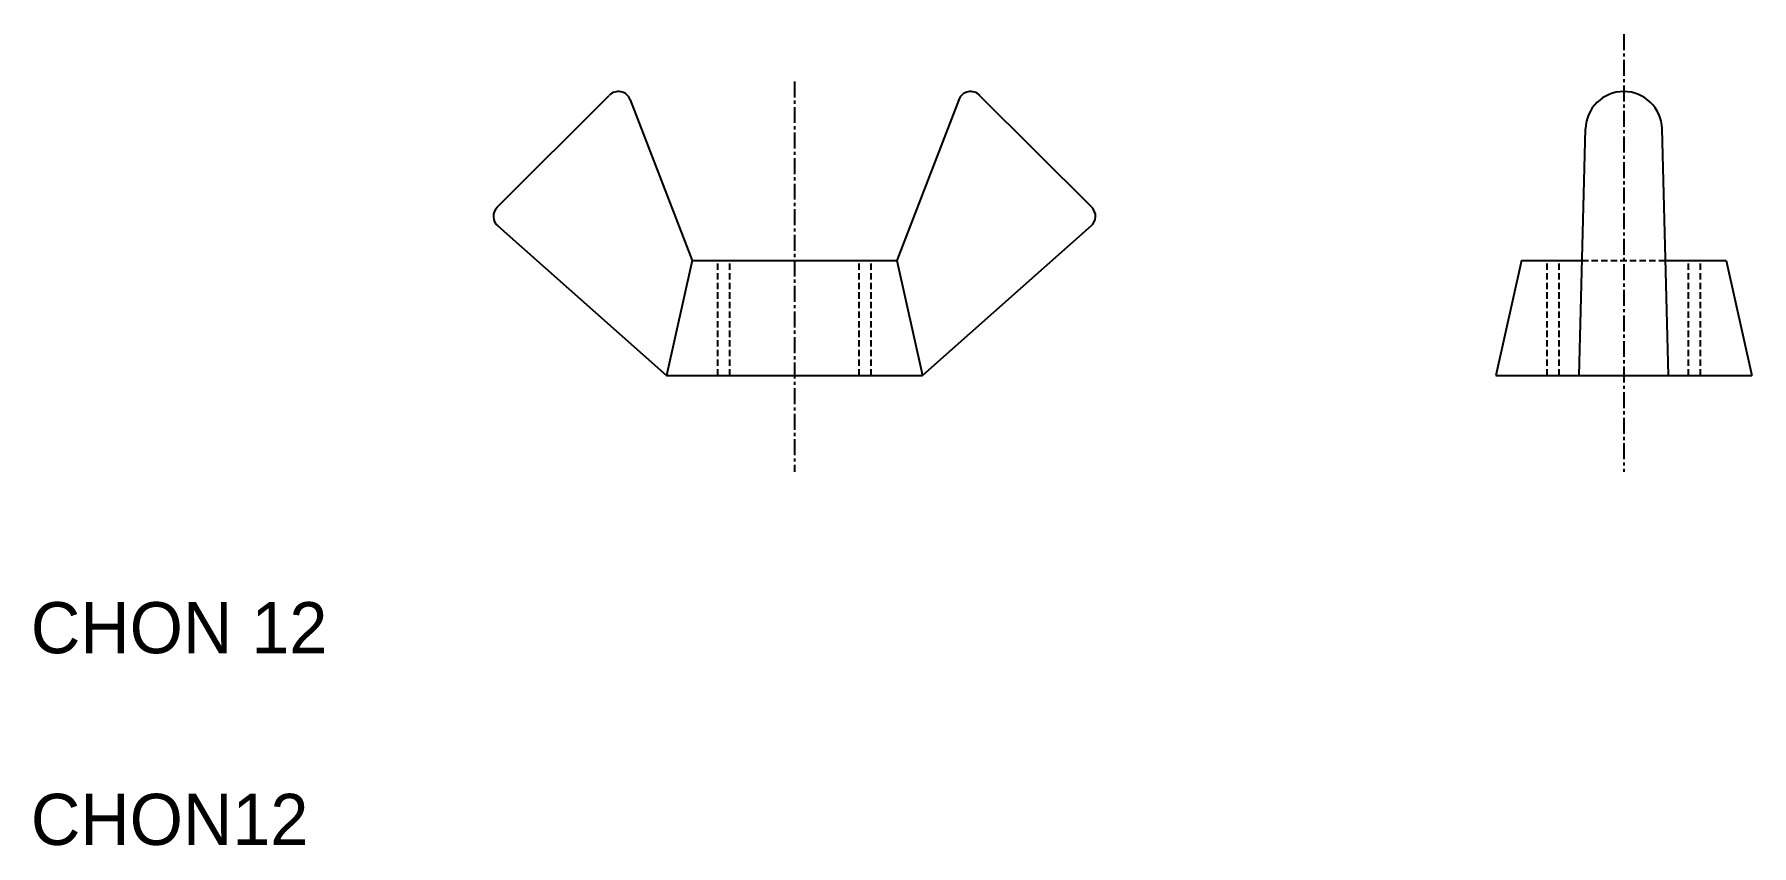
# Model space of a CAD drawing. Extents: x 10 to 145, y 10 to 73.
import ezdxf

# ---------------------------------------------------------------- set-up
doc = ezdxf.new("R2010")
doc.units = 0
doc.linetypes.add('CENTER', pattern=[2, 1.25, -0.25, 0.25, -0.25])
doc.linetypes.add('DASHED', pattern=[0.75, 0.5, -0.25])
doc.layers.get('0').update_dxf_attribs({"linetype": 'CONTINUOUS'})
doc.layers.add('CENTER', color=1, linetype='CENTER')

msp = doc.modelspace()

# ---------------------------------------------------------------- linework, layer by layer
at = {"color": 7, "linetype": 'CONTINUOUS'}
for p, q in [((46.45, 59.89), (55.22, 68.65)), ((92.95, 59.89), (84.18, 68.65)), ((56.86, 68.31), (61.7, 55.74)), ((82.54, 68.31), (77.7, 55.74)), ((131.04, 46.74), (131.54, 66.03)), ((138.04, 46.74), (137.54, 66.03)), ((46.5, 58.43), (59.7, 46.74)), ((92.91, 58.43), (79.7, 46.74)), ((61.7, 55.74), (59.7, 46.74)), ((61.7, 55.74), (77.7, 55.74)), ((77.7, 55.74), (79.7, 46.74)), ((77.7, 55.74), (79.7, 46.74)), ((126.54, 55.74), (124.54, 46.74)), ((126.54, 55.74), (131.27, 55.74)), ((137.8, 55.74), (142.54, 55.74)), ((142.54, 55.74), (144.54, 46.74)), ((142.54, 55.74), (144.54, 46.74)), ((59.7, 46.74), (79.7, 46.74)), ((124.54, 46.74), (144.54, 46.74)), ((129.54, 46.74), (129.54, 46.74)), ((134.54, 46.74), (134.54, 46.74))]:
    msp.add_line(p, q, dxfattribs=at)
at = {"color": 3, "linetype": 'DASHED'}
for p, q in [((63.7, 46.74), (63.7, 55.74)), ((64.65, 46.74), (64.65, 55.74)), ((74.75, 46.74), (74.75, 55.74)), ((75.7, 46.74), (75.7, 55.74)), ((128.54, 46.74), (128.54, 55.74)), ((129.48, 46.74), (129.48, 55.74)), ((131.27, 55.74), (137.8, 55.74)), ((139.59, 46.74), (139.59, 55.74)), ((140.54, 46.74), (140.54, 55.74))]:
    msp.add_line(p, q, dxfattribs=at)
at = {"color": 7, "linetype": 'CONTINUOUS'}
for centre, radius, start, end in [((55.93, 67.95), 1, 21.0688, 135), ((83.48, 67.95), 1, 45, 158.9312), ((134.54, 65.95), 3, 1.4883, 178.5117), ((47.16, 59.18), 1, 135, 228.4834), ((92.24, 59.18), 1, 311.5166, 45)]:
    msp.add_arc(centre, radius, start, end, dxfattribs=at)
at = {"layer": 'CENTER', "color": 1, "linetype": 'CENTER'}
for p, q in [((134.54, 73.43), (134.54, 39.2)), ((69.7, 69.74), (69.7, 39.2))]:
    msp.add_line(p, q, dxfattribs=at)

# ---------------------------------------------------------------- texts
at = {"color": 7, "linetype": 'CONTINUOUS'}
for s, p in [('CHON 12', (10, 25)), ('CHON12', (10, 10))]:
    msp.add_text(s, height=4, dxfattribs=at).set_placement(p)

doc.saveas('drawing.dxf')
